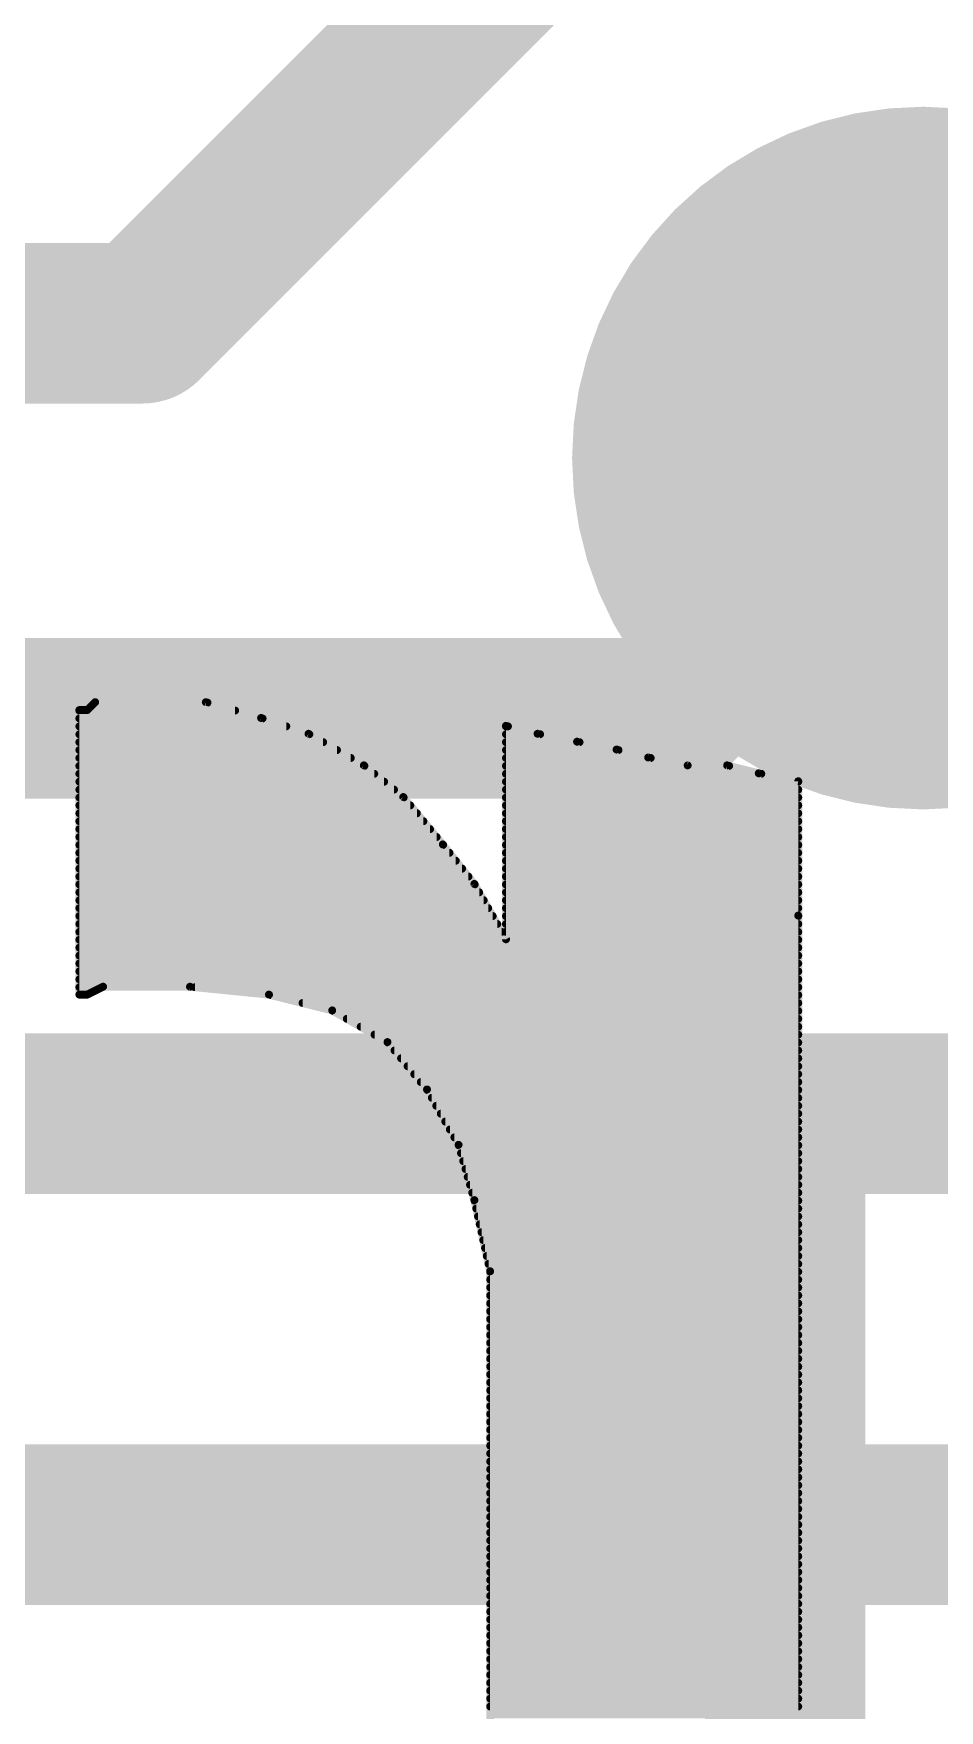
# Model space of a CAD drawing. Extents: x -0.1 to 23, y -0.1 to 23.
# Drawn here: x 13.32 to 14.467, y 9.925 to 12.046 of the extents above; entities that cross this region are included whole.
import ezdxf

# ---------------------------------------------------------------- set-up
doc = ezdxf.new("R2010")
doc.units = 0
for name, color, linetype in [('1', 12, 'CONTINUOUS'), ('16', 132, 'CONTINUOUS'), ('18', 110, 'CONTINUOUS'), ('22', 40, 'CONTINUOUS')]:
    doc.layers.add(name, color=color, linetype=linetype)

# ---------------------------------------------------------------- blocks, each defined once
blk = doc.blocks.new('ROUNDV')
at = {"const_width": 0.5}
blk.add_lwpolyline([(0, -0.25, 1), (0, 0.25, 1), (0, -0.25)], format="xyb", dxfattribs=at)

msp = doc.modelspace()

# ---------------------------------------------------------------- linework, layer by layer
at = {"layer": '1', "const_width": 0.2032}
for points in [[(14.4463, 12.6683), (13.458, 11.68)], [(12.605, 11.68), (13.458, 11.68)], [(14.1169, 11.18), (14.4463, 11.5094)], [(12.605, 11.18), (14.1169, 11.18)], [(12.605, 10.68), (14.2716, 10.68)], [(14.2716, 10.68), (15.736, 10.68)], [(14.2716, 8.89), (14.2716, 10.68)]]:
    msp.add_lwpolyline(points, dxfattribs=at)
at = {"layer": '1', "const_width": 0.1016}
for points in [[(13.458, 11.6292, 1), (13.458, 11.7308)], [(13.4221, 11.7159, 1), (13.4939, 11.6441)], [(14.4822, 11.4735, 1), (14.4103, 11.5453)], [(14.081, 11.2159, 1), (14.1528, 11.1441)], [(14.1169, 11.1292, 1), (14.1169, 11.2308)], [(14.2716, 10.7308, 1), (14.2716, 10.6292)], [(14.3224, 10.68, 1), (14.2208, 10.68)], [(14.2716, 10.6292, 1), (14.2716, 10.7308)]]:
    msp.add_lwpolyline(points, format="xyb", dxfattribs=at)
at = {"layer": '16', "const_width": 0.2032}
for points in [[(14.4463, 11.5094), (15.3988, 11.5094)], [(17.018, 10.16), (11.43, 10.16)]]:
    msp.add_lwpolyline(points, dxfattribs=at)
at = {"layer": '16', "const_width": 0.1016}
msp.add_lwpolyline([(14.4463, 11.5602, 1), (14.4463, 11.4586)], format="xyb", dxfattribs=at)
at = {"layer": '22', "const_width": 0.01}
for points in [[(13.3981, 11.2006), (13.3881, 11.1906)], [(13.3975, 11.2), (13.5403, 11.2)], [(13.5381, 11.2006), (13.3981, 11.2006)], [(13.6081, 11.1806), (13.5381, 11.2006)], [(13.3881, 11.1906), (13.3781, 11.1906)], [(13.3781, 11.1906), (13.3781, 10.8306)], [(13.3781, 11.19), (13.5753, 11.19)], [(13.3781, 11.18), (13.61, 11.18)], [(13.6681, 11.1606), (13.6081, 11.1806)], [(13.3781, 11.17), (13.64, 11.17)], [(13.3781, 11.16), (13.6692, 11.16)], [(13.7381, 11.1206), (13.6681, 11.1606)], [(13.9581, 11.1606), (13.9181, 11.1706)], [(13.9181, 11.1706), (13.9181, 10.9006)], [(13.9181, 11.17), (13.9206, 11.17)], [(13.9181, 11.16), (13.9613, 11.16)], [(14.0081, 11.1506), (13.9581, 11.1606)], [(13.3781, 11.15), (13.6867, 11.15)], [(13.3781, 11.14), (13.7042, 11.14)], [(13.9181, 11.15), (14.0113, 11.15)], [(13.9181, 11.14), (14.0606, 11.14)], [(14.0581, 11.1406), (14.0081, 11.1506)], [(14.0981, 11.1306), (14.0581, 11.1406)], [(13.3781, 11.13), (13.7217, 11.13)], [(13.3781, 11.12), (13.7389, 11.12)], [(13.7881, 11.0806), (13.7381, 11.1206)], [(13.9181, 11.13), (14.1013, 11.13)], [(13.9181, 11.12), (14.2006, 11.12)], [(14.1481, 11.1206), (14.0981, 11.1306)], [(14.1981, 11.1206), (14.1481, 11.1206)], [(14.2381, 11.1106), (14.1981, 11.1206)], [(13.3781, 11.11), (13.7514, 11.11)], [(13.3781, 11.1), (13.7639, 11.1)], [(13.9181, 11.11), (14.2413, 11.11)], [(13.9181, 11.1), (14.2881, 11.1)], [(14.2881, 11.1006), (14.2381, 11.1106)], [(14.2881, 10.9306), (14.2881, 11.1006)], [(13.3781, 11.09), (13.7764, 11.09)], [(13.3781, 11.08), (13.7886, 11.08)], [(13.3781, 11.07), (13.797, 11.07)], [(13.8381, 11.0206), (13.7881, 11.0806)], [(13.9181, 11.09), (14.2881, 11.09)], [(13.9181, 11.08), (14.2881, 11.08)], [(13.9181, 11.07), (14.2881, 11.07)], [(13.3781, 11.06), (13.8053, 11.06)], [(13.3781, 11.05), (13.8136, 11.05)], [(13.9181, 11.06), (14.2881, 11.06)], [(13.9181, 11.05), (14.2881, 11.05)], [(13.3781, 11.04), (13.822, 11.04)], [(13.3781, 11.03), (13.8303, 11.03)], [(13.9181, 11.04), (14.2881, 11.04)], [(13.9181, 11.03), (14.2881, 11.03)], [(13.3781, 11.02), (13.8386, 11.02)], [(13.3781, 11.01), (13.8466, 11.01)], [(13.8781, 10.9706), (13.8381, 11.0206)], [(13.9181, 11.02), (14.2881, 11.02)], [(13.9181, 11.01), (14.2881, 11.01)], [(13.3781, 11), (13.8546, 11)], [(13.3781, 10.99), (13.8626, 10.99)], [(13.9181, 11), (14.2881, 11)], [(13.9181, 10.99), (14.2881, 10.99)], [(13.3781, 10.98), (13.8706, 10.98)], [(13.3781, 10.97), (13.8785, 10.97)], [(13.9181, 10.9006), (13.8781, 10.9706)], [(13.9181, 10.98), (14.2881, 10.98)], [(13.9181, 10.97), (14.2881, 10.97)], [(13.3781, 10.96), (13.8842, 10.96)], [(13.3781, 10.95), (13.8899, 10.95)], [(13.9181, 10.96), (14.2881, 10.96)], [(13.9181, 10.95), (14.2881, 10.95)], [(13.3781, 10.94), (13.8956, 10.94)], [(13.3781, 10.93), (13.9013, 10.93)], [(13.9181, 10.94), (14.2881, 10.94)], [(13.9181, 10.93), (14.2881, 10.93)], [(14.2881, 9.7506), (14.2881, 10.9306)], [(13.3781, 10.92), (13.9071, 10.92)], [(13.3781, 10.91), (13.9128, 10.91)], [(13.3781, 10.9), (14.2881, 10.9)], [(13.9181, 10.92), (14.2881, 10.92)], [(13.9181, 10.91), (14.2881, 10.91)], [(13.3781, 10.89), (14.2881, 10.89)], [(13.3781, 10.88), (14.2881, 10.88)], [(13.3781, 10.87), (14.2881, 10.87)], [(13.3781, 10.86), (14.2881, 10.86)], [(13.3781, 10.85), (14.2881, 10.85)], [(13.3781, 10.84), (13.4069, 10.84)], [(13.3881, 10.8306), (13.4081, 10.8406)], [(13.4081, 10.8406), (13.5181, 10.8406)], [(13.5181, 10.8406), (13.6181, 10.8306)], [(13.5244, 10.84), (14.2881, 10.84)], [(13.3781, 10.8306), (13.3881, 10.8306)], [(13.6181, 10.8306), (13.6981, 10.8106)], [(13.6206, 10.83), (14.2881, 10.83)], [(13.6606, 10.82), (14.2881, 10.82)], [(13.6981, 10.8106), (13.7681, 10.7706)], [(13.6992, 10.81), (14.2881, 10.81)], [(13.7167, 10.8), (14.2881, 10.8)], [(13.7342, 10.79), (14.2881, 10.79)], [(13.7517, 10.78), (14.2881, 10.78)], [(13.7681, 10.7706), (13.8181, 10.7106)], [(13.7686, 10.77), (14.2881, 10.77)], [(13.777, 10.76), (14.2881, 10.76)], [(13.7853, 10.75), (14.2881, 10.75)], [(13.7936, 10.74), (14.2881, 10.74)], [(13.802, 10.73), (14.2881, 10.73)], [(13.8103, 10.72), (14.2881, 10.72)], [(13.8181, 10.7106), (13.8581, 10.6406)], [(13.8185, 10.71), (14.2881, 10.71)], [(13.8242, 10.7), (14.2881, 10.7)], [(13.8299, 10.69), (14.2881, 10.69)], [(13.8356, 10.68), (14.2881, 10.68)], [(13.8413, 10.67), (14.2881, 10.67)], [(13.8471, 10.66), (14.2881, 10.66)], [(13.8528, 10.65), (14.2881, 10.65)], [(13.8581, 10.6406), (13.8781, 10.5706)], [(13.8583, 10.64), (14.2881, 10.64)], [(13.8612, 10.63), (14.2881, 10.63)], [(13.864, 10.62), (14.2881, 10.62)], [(13.8669, 10.61), (14.2881, 10.61)], [(13.8697, 10.6), (14.2881, 10.6)], [(13.8726, 10.59), (14.2881, 10.59)], [(13.8754, 10.58), (14.2881, 10.58)], [(13.8781, 10.5706), (13.8981, 10.4806)], [(13.8783, 10.57), (14.2881, 10.57)], [(13.8805, 10.56), (14.2881, 10.56)], [(13.8827, 10.55), (14.2881, 10.55)], [(13.8849, 10.54), (14.2881, 10.54)], [(13.8872, 10.53), (14.2881, 10.53)], [(13.8894, 10.52), (14.2881, 10.52)], [(13.8916, 10.51), (14.2881, 10.51)], [(13.8938, 10.5), (14.2881, 10.5)], [(13.896, 10.49), (14.2881, 10.49)], [(13.8981, 10.4806), (13.8981, 9.7506)], [(13.8981, 10.48), (14.2881, 10.48)], [(13.8981, 10.47), (14.2881, 10.47)], [(13.8981, 10.46), (14.2881, 10.46)], [(13.8981, 10.45), (14.2881, 10.45)], [(13.8981, 10.44), (14.2881, 10.44)], [(13.8981, 10.43), (14.2881, 10.43)], [(13.8981, 10.42), (14.2881, 10.42)], [(13.8981, 10.41), (14.2881, 10.41)], [(13.8981, 10.4), (14.2881, 10.4)], [(13.8981, 10.39), (14.2881, 10.39)], [(13.8981, 10.38), (14.2881, 10.38)], [(13.8981, 10.37), (14.2881, 10.37)], [(13.8981, 10.36), (14.2881, 10.36)], [(13.8981, 10.35), (14.2881, 10.35)], [(13.8981, 10.34), (14.2881, 10.34)], [(13.8981, 10.33), (14.2881, 10.33)], [(13.8981, 10.32), (14.2881, 10.32)], [(13.8981, 10.31), (14.2881, 10.31)], [(13.8981, 10.3), (14.2881, 10.3)], [(13.8981, 10.29), (14.2881, 10.29)], [(13.8981, 10.28), (14.2881, 10.28)], [(13.8981, 10.27), (14.2881, 10.27)], [(13.8981, 10.26), (14.2881, 10.26)], [(13.8981, 10.25), (14.2881, 10.25)], [(13.8981, 10.24), (14.2881, 10.24)], [(13.8981, 10.23), (14.2881, 10.23)], [(13.8981, 10.22), (14.2881, 10.22)], [(13.8981, 10.21), (14.2881, 10.21)], [(13.8981, 10.2), (14.2881, 10.2)], [(13.8981, 10.19), (14.2881, 10.19)], [(13.8981, 10.18), (14.2881, 10.18)], [(13.8981, 10.17), (14.2881, 10.17)], [(13.8981, 10.16), (14.2881, 10.16)], [(13.8981, 10.15), (14.2881, 10.15)], [(13.8981, 10.14), (14.2881, 10.14)], [(13.8981, 10.13), (14.2881, 10.13)], [(13.8981, 10.12), (14.2881, 10.12)], [(13.8981, 10.11), (14.2881, 10.11)], [(13.8981, 10.1), (14.2881, 10.1)], [(13.8981, 10.09), (14.2881, 10.09)], [(13.8981, 10.08), (14.2881, 10.08)], [(13.8981, 10.07), (14.2881, 10.07)], [(13.8981, 10.06), (14.2881, 10.06)], [(13.8981, 10.05), (14.2881, 10.05)], [(13.8981, 10.04), (14.2881, 10.04)], [(13.8981, 10.03), (14.2881, 10.03)], [(13.8981, 10.02), (14.2881, 10.02)], [(13.8981, 10.01), (14.2881, 10.01)], [(13.8981, 10), (14.2881, 10)], [(13.8981, 9.99), (14.2881, 9.99)], [(13.8981, 9.98), (14.2881, 9.98)], [(13.8981, 9.97), (14.2881, 9.97)], [(13.8981, 9.96), (14.2881, 9.96)], [(13.8981, 9.95), (14.2881, 9.95)], [(13.8981, 9.94), (14.2881, 9.94)], [(13.8981, 9.93), (14.2881, 9.93)], [(13.8981, 9.92), (14.2881, 9.92)]]:
    msp.add_lwpolyline(points, dxfattribs=at)
at = {"layer": '22', "const_width": 0.005}
for points in [[(13.3975, 11.2025, 1), (13.3975, 11.1975)], [(13.3981, 11.2031, 1), (13.3981, 11.1981)], [(13.3999, 11.1989, 1), (13.3964, 11.2024)], [(13.5388, 11.203, 1), (13.5374, 11.1982)], [(13.5381, 11.1981, 1), (13.5381, 11.2031)], [(13.5403, 11.1975, 1), (13.5403, 11.2025)], [(13.3781, 11.1931, 1), (13.3781, 11.1881)], [(13.3806, 11.1906, 1), (13.3756, 11.1906)], [(13.3781, 11.1925, 1), (13.3781, 11.1875)], [(13.3781, 11.1825, 1), (13.3781, 11.1775)], [(13.3864, 11.1924, 1), (13.3899, 11.1889)], [(13.3881, 11.1881, 1), (13.3881, 11.1931)], [(13.5753, 11.1875, 1), (13.5753, 11.1925)], [(13.6089, 11.183, 1), (13.6073, 11.1783)], [(13.6074, 11.1782, 1), (13.6088, 11.183)], [(13.61, 11.1775, 1), (13.61, 11.1825)], [(13.3781, 11.1725, 1), (13.3781, 11.1675)], [(13.3781, 11.1625, 1), (13.3781, 11.1575)], [(13.64, 11.1675, 1), (13.64, 11.1725)], [(13.6694, 11.1628, 1), (13.6669, 11.1585)], [(13.6673, 11.1583, 1), (13.6689, 11.163)], [(13.6692, 11.1575, 1), (13.6692, 11.1625)], [(13.9187, 11.1731, 1), (13.9175, 11.1682)], [(13.9206, 11.1706, 1), (13.9156, 11.1706)], [(13.9181, 11.1725, 1), (13.9181, 11.1675)], [(13.9181, 11.1625, 1), (13.9181, 11.1575)], [(13.9206, 11.1675, 1), (13.9206, 11.1725)], [(13.9586, 11.1631, 1), (13.9576, 11.1582)], [(13.9575, 11.1582, 1), (13.9587, 11.1631)], [(13.9613, 11.1575, 1), (13.9613, 11.1625)], [(13.3781, 11.1525, 1), (13.3781, 11.1475)], [(13.3781, 11.1425, 1), (13.3781, 11.1375)], [(13.6867, 11.1475, 1), (13.6867, 11.1525)], [(13.7042, 11.1375, 1), (13.7042, 11.1425)], [(13.9181, 11.1525, 1), (13.9181, 11.1475)], [(13.9181, 11.1425, 1), (13.9181, 11.1375)], [(14.0086, 11.1531, 1), (14.0076, 11.1482)], [(14.0076, 11.1482, 1), (14.0086, 11.1531)], [(14.0113, 11.1475, 1), (14.0113, 11.1525)], [(14.0587, 11.1431, 1), (14.0575, 11.1382)], [(14.0576, 11.1382, 1), (14.0586, 11.1431)], [(14.0606, 11.1375, 1), (14.0606, 11.1425)], [(13.3781, 11.1325, 1), (13.3781, 11.1275)], [(13.3781, 11.1225, 1), (13.3781, 11.1175)], [(13.7217, 11.1275, 1), (13.7217, 11.1325)], [(13.7397, 11.1226, 1), (13.7366, 11.1187)], [(13.7369, 11.1185, 1), (13.7394, 11.1228)], [(13.7389, 11.1175, 1), (13.7389, 11.1225)], [(13.9181, 11.1325, 1), (13.9181, 11.1275)], [(13.9181, 11.1225, 1), (13.9181, 11.1175)], [(14.0986, 11.1331, 1), (14.0976, 11.1282)], [(14.0975, 11.1282, 1), (14.0987, 11.1331)], [(14.1013, 11.1275, 1), (14.1013, 11.1325)], [(14.1481, 11.1231, 1), (14.1481, 11.1181)], [(14.1476, 11.1182, 1), (14.1486, 11.1231)], [(14.1987, 11.1231, 1), (14.1975, 11.1182)], [(14.1981, 11.1181, 1), (14.1981, 11.1231)], [(14.2006, 11.1175, 1), (14.2006, 11.1225)], [(13.3781, 11.1125, 1), (13.3781, 11.1075)], [(13.3781, 11.1025, 1), (13.3781, 11.0975)], [(13.7514, 11.1075, 1), (13.7514, 11.1125)], [(13.7639, 11.0975, 1), (13.7639, 11.1025)], [(13.9181, 11.1125, 1), (13.9181, 11.1075)], [(13.9181, 11.1025, 1), (13.9181, 11.0975)], [(14.2386, 11.1131, 1), (14.2376, 11.1082)], [(14.2375, 11.1082, 1), (14.2387, 11.1131)], [(14.2413, 11.1075, 1), (14.2413, 11.1125)], [(14.2906, 11.1006, 1), (14.2856, 11.1006)], [(14.2876, 11.0982, 1), (14.2886, 11.1031)], [(14.2881, 11.0975, 1), (14.2881, 11.1025)], [(13.3781, 11.0925, 1), (13.3781, 11.0875)], [(13.3781, 11.0825, 1), (13.3781, 11.0775)], [(13.3781, 11.0725, 1), (13.3781, 11.0675)], [(13.7764, 11.0875, 1), (13.7764, 11.0925)], [(13.79, 11.0822, 1), (13.7862, 11.079)], [(13.7866, 11.0787, 1), (13.7897, 11.0826)], [(13.7886, 11.0775, 1), (13.7886, 11.0825)], [(13.797, 11.0675, 1), (13.797, 11.0725)], [(13.9181, 11.0925, 1), (13.9181, 11.0875)], [(13.9181, 11.0825, 1), (13.9181, 11.0775)], [(13.9181, 11.0725, 1), (13.9181, 11.0675)], [(14.2881, 11.0875, 1), (14.2881, 11.0925)], [(14.2881, 11.0775, 1), (14.2881, 11.0825)], [(14.2881, 11.0675, 1), (14.2881, 11.0725)], [(13.3781, 11.0625, 1), (13.3781, 11.0575)], [(13.3781, 11.0525, 1), (13.3781, 11.0475)], [(13.8053, 11.0575, 1), (13.8053, 11.0625)], [(13.8136, 11.0475, 1), (13.8136, 11.0525)], [(13.9181, 11.0625, 1), (13.9181, 11.0575)], [(13.9181, 11.0525, 1), (13.9181, 11.0475)], [(14.2881, 11.0575, 1), (14.2881, 11.0625)], [(14.2881, 11.0475, 1), (14.2881, 11.0525)], [(13.3781, 11.0425, 1), (13.3781, 11.0375)], [(13.3781, 11.0325, 1), (13.3781, 11.0275)], [(13.822, 11.0375, 1), (13.822, 11.0425)], [(13.8303, 11.0275, 1), (13.8303, 11.0325)], [(13.9181, 11.0425, 1), (13.9181, 11.0375)], [(13.9181, 11.0325, 1), (13.9181, 11.0275)], [(14.2881, 11.0375, 1), (14.2881, 11.0425)], [(14.2881, 11.0275, 1), (14.2881, 11.0325)], [(13.3781, 11.0225, 1), (13.3781, 11.0175)], [(13.3781, 11.0125, 1), (13.3781, 11.0075)], [(13.8401, 11.0222, 1), (13.8362, 11.0191)], [(13.8362, 11.019, 1), (13.84, 11.0222)], [(13.8386, 11.0175, 1), (13.8386, 11.0225)], [(13.8466, 11.0075, 1), (13.8466, 11.0125)], [(13.9181, 11.0225, 1), (13.9181, 11.0175)], [(13.9181, 11.0125, 1), (13.9181, 11.0075)], [(14.2881, 11.0175, 1), (14.2881, 11.0225)], [(14.2881, 11.0075, 1), (14.2881, 11.0125)], [(13.3781, 11.0025, 1), (13.3781, 10.9975)], [(13.3781, 10.9925, 1), (13.3781, 10.9875)], [(13.8546, 10.9975, 1), (13.8546, 11.0025)], [(13.8626, 10.9875, 1), (13.8626, 10.9925)], [(13.9181, 11.0025, 1), (13.9181, 10.9975)], [(13.9181, 10.9925, 1), (13.9181, 10.9875)], [(14.2881, 10.9975, 1), (14.2881, 11.0025)], [(14.2881, 10.9875, 1), (14.2881, 10.9925)], [(13.3781, 10.9825, 1), (13.3781, 10.9775)], [(13.3781, 10.9725, 1), (13.3781, 10.9675)], [(13.8706, 10.9775, 1), (13.8706, 10.9825)], [(13.8803, 10.9719, 1), (13.876, 10.9694)], [(13.8762, 10.9691, 1), (13.8801, 10.9722)], [(13.8785, 10.9675, 1), (13.8785, 10.9725)], [(13.9181, 10.9825, 1), (13.9181, 10.9775)], [(13.9181, 10.9725, 1), (13.9181, 10.9675)], [(14.2881, 10.9775, 1), (14.2881, 10.9825)], [(14.2881, 10.9675, 1), (14.2881, 10.9725)], [(13.3781, 10.9625, 1), (13.3781, 10.9575)], [(13.3781, 10.9525, 1), (13.3781, 10.9475)], [(13.8842, 10.9575, 1), (13.8842, 10.9625)], [(13.8899, 10.9475, 1), (13.8899, 10.9525)], [(13.9181, 10.9625, 1), (13.9181, 10.9575)], [(13.9181, 10.9525, 1), (13.9181, 10.9475)], [(14.2881, 10.9575, 1), (14.2881, 10.9625)], [(14.2881, 10.9475, 1), (14.2881, 10.9525)], [(13.3781, 10.9425, 1), (13.3781, 10.9375)], [(13.3781, 10.9325, 1), (13.3781, 10.9275)], [(13.8956, 10.9375, 1), (13.8956, 10.9425)], [(13.9013, 10.9275, 1), (13.9013, 10.9325)], [(13.9181, 10.9425, 1), (13.9181, 10.9375)], [(13.9181, 10.9325, 1), (13.9181, 10.9275)], [(14.2906, 10.9306, 1), (14.2856, 10.9306)], [(14.2856, 10.9306, 1), (14.2906, 10.9306)], [(14.2881, 10.9375, 1), (14.2881, 10.9425)], [(14.2881, 10.9275, 1), (14.2881, 10.9325)], [(13.3781, 10.9225, 1), (13.3781, 10.9175)], [(13.3781, 10.9125, 1), (13.3781, 10.9075)], [(13.3781, 10.9025, 1), (13.3781, 10.8975)], [(13.9071, 10.9175, 1), (13.9071, 10.9225)], [(13.9128, 10.9075, 1), (13.9128, 10.9125)], [(13.9181, 10.9225, 1), (13.9181, 10.9175)], [(13.9181, 10.9125, 1), (13.9181, 10.9075)], [(14.2881, 10.9175, 1), (14.2881, 10.9225)], [(14.2881, 10.9075, 1), (14.2881, 10.9125)], [(14.2881, 10.8975, 1), (14.2881, 10.9025)], [(13.3781, 10.8925, 1), (13.3781, 10.8875)], [(13.3781, 10.8825, 1), (13.3781, 10.8775)], [(13.9156, 10.9006, 1), (13.9206, 10.9006)], [(13.916, 10.8994, 1), (13.9203, 10.9019)], [(14.2881, 10.8875, 1), (14.2881, 10.8925)], [(14.2881, 10.8775, 1), (14.2881, 10.8825)], [(13.3781, 10.8725, 1), (13.3781, 10.8675)], [(13.3781, 10.8625, 1), (13.3781, 10.8575)], [(14.2881, 10.8675, 1), (14.2881, 10.8725)], [(14.2881, 10.8575, 1), (14.2881, 10.8625)], [(13.3781, 10.8525, 1), (13.3781, 10.8475)], [(13.3781, 10.8425, 1), (13.3781, 10.8375)], [(13.4081, 10.8431, 1), (13.4081, 10.8381)], [(13.4069, 10.8375, 1), (13.4069, 10.8425)], [(13.4092, 10.8384, 1), (13.407, 10.8429)], [(13.5184, 10.8431, 1), (13.5179, 10.8381)], [(13.5181, 10.8381, 1), (13.5181, 10.8431)], [(13.5244, 10.8425, 1), (13.5244, 10.8375)], [(14.2881, 10.8475, 1), (14.2881, 10.8525)], [(14.2881, 10.8375, 1), (14.2881, 10.8425)], [(13.3781, 10.8331, 1), (13.3781, 10.8281)], [(13.3756, 10.8306, 1), (13.3806, 10.8306)], [(13.387, 10.8329, 1), (13.3892, 10.8284)], [(13.3881, 10.8281, 1), (13.3881, 10.8331)], [(13.6187, 10.8331, 1), (13.6175, 10.8282)], [(13.6179, 10.8281, 1), (13.6184, 10.8331)], [(13.6206, 10.8325, 1), (13.6206, 10.8275)], [(13.6606, 10.8225, 1), (13.6606, 10.8175)], [(14.2881, 10.8275, 1), (14.2881, 10.8325)], [(14.2881, 10.8175, 1), (14.2881, 10.8225)], [(13.6994, 10.8128, 1), (13.6969, 10.8085)], [(13.6992, 10.8125, 1), (13.6992, 10.8075)], [(13.6975, 10.8082, 1), (13.6987, 10.8131)], [(13.7167, 10.8025, 1), (13.7167, 10.7975)], [(14.2881, 10.8075, 1), (14.2881, 10.8125)], [(14.2881, 10.7975, 1), (14.2881, 10.8025)], [(13.7342, 10.7925, 1), (13.7342, 10.7875)], [(13.7517, 10.7825, 1), (13.7517, 10.7775)], [(14.2881, 10.7875, 1), (14.2881, 10.7925)], [(14.2881, 10.7775, 1), (14.2881, 10.7825)], [(13.77, 10.7722, 1), (13.7662, 10.769)], [(13.7686, 10.7725, 1), (13.7686, 10.7675)], [(13.7669, 10.7685, 1), (13.7694, 10.7728)], [(13.777, 10.7625, 1), (13.777, 10.7575)], [(14.2881, 10.7675, 1), (14.2881, 10.7725)], [(14.2881, 10.7575, 1), (14.2881, 10.7625)], [(13.7853, 10.7525, 1), (13.7853, 10.7475)], [(13.7936, 10.7425, 1), (13.7936, 10.7375)], [(13.802, 10.7325, 1), (13.802, 10.7275)], [(14.2881, 10.7475, 1), (14.2881, 10.7525)], [(14.2881, 10.7375, 1), (14.2881, 10.7425)], [(14.2881, 10.7275, 1), (14.2881, 10.7325)], [(13.8103, 10.7225, 1), (13.8103, 10.7175)], [(13.8203, 10.7119, 1), (13.816, 10.7094)], [(13.8185, 10.7125, 1), (13.8185, 10.7075)], [(13.8162, 10.709, 1), (13.82, 10.7122)], [(14.2881, 10.7175, 1), (14.2881, 10.7225)], [(14.2881, 10.7075, 1), (14.2881, 10.7125)], [(13.8242, 10.7025, 1), (13.8242, 10.6975)], [(13.8299, 10.6925, 1), (13.8299, 10.6875)], [(14.2881, 10.6975, 1), (14.2881, 10.7025)], [(14.2881, 10.6875, 1), (14.2881, 10.6925)], [(13.8356, 10.6825, 1), (13.8356, 10.6775)], [(13.8413, 10.6725, 1), (13.8413, 10.6675)], [(14.2881, 10.6775, 1), (14.2881, 10.6825)], [(14.2881, 10.6675, 1), (14.2881, 10.6725)], [(13.8471, 10.6625, 1), (13.8471, 10.6575)], [(13.8528, 10.6525, 1), (13.8528, 10.6475)], [(14.2881, 10.6575, 1), (14.2881, 10.6625)], [(14.2881, 10.6475, 1), (14.2881, 10.6525)], [(13.8605, 10.6413, 1), (13.8557, 10.6399)], [(13.8583, 10.6425, 1), (13.8583, 10.6375)], [(13.856, 10.6394, 1), (13.8603, 10.6419)], [(13.8612, 10.6325, 1), (13.8612, 10.6275)], [(14.2881, 10.6375, 1), (14.2881, 10.6425)], [(14.2881, 10.6275, 1), (14.2881, 10.6325)], [(13.864, 10.6225, 1), (13.864, 10.6175)], [(13.8669, 10.6125, 1), (13.8669, 10.6075)], [(14.2881, 10.6175, 1), (14.2881, 10.6225)], [(14.2881, 10.6075, 1), (14.2881, 10.6125)], [(13.8697, 10.6025, 1), (13.8697, 10.5975)], [(13.8726, 10.5925, 1), (13.8726, 10.5875)], [(14.2881, 10.5975, 1), (14.2881, 10.6025)], [(14.2881, 10.5875, 1), (14.2881, 10.5925)], [(13.8754, 10.5825, 1), (13.8754, 10.5775)], [(13.8806, 10.5712, 1), (13.8757, 10.5701)], [(13.8757, 10.5699, 1), (13.8805, 10.5713)], [(13.8783, 10.5725, 1), (13.8783, 10.5675)], [(14.2881, 10.5775, 1), (14.2881, 10.5825)], [(14.2881, 10.5675, 1), (14.2881, 10.5725)], [(13.8805, 10.5625, 1), (13.8805, 10.5575)], [(13.8827, 10.5525, 1), (13.8827, 10.5475)], [(13.8849, 10.5425, 1), (13.8849, 10.5375)], [(14.2881, 10.5575, 1), (14.2881, 10.5625)], [(14.2881, 10.5475, 1), (14.2881, 10.5525)], [(14.2881, 10.5375, 1), (14.2881, 10.5425)], [(13.8872, 10.5325, 1), (13.8872, 10.5275)], [(13.8894, 10.5225, 1), (13.8894, 10.5175)], [(14.2881, 10.5275, 1), (14.2881, 10.5325)], [(14.2881, 10.5175, 1), (14.2881, 10.5225)], [(13.8916, 10.5125, 1), (13.8916, 10.5075)], [(13.8938, 10.5025, 1), (13.8938, 10.4975)], [(14.2881, 10.5075, 1), (14.2881, 10.5125)], [(14.2881, 10.4975, 1), (14.2881, 10.5025)], [(13.896, 10.4925, 1), (13.896, 10.4875)], [(13.9006, 10.4806, 1), (13.8956, 10.4806)], [(13.8981, 10.4825, 1), (13.8981, 10.4775)], [(13.8957, 10.4801, 1), (13.9006, 10.4812)], [(14.2881, 10.4875, 1), (14.2881, 10.4925)], [(14.2881, 10.4775, 1), (14.2881, 10.4825)], [(13.8981, 10.4725, 1), (13.8981, 10.4675)], [(13.8981, 10.4625, 1), (13.8981, 10.4575)], [(14.2881, 10.4675, 1), (14.2881, 10.4725)], [(14.2881, 10.4575, 1), (14.2881, 10.4625)], [(13.8981, 10.4525, 1), (13.8981, 10.4475)], [(13.8981, 10.4425, 1), (13.8981, 10.4375)], [(14.2881, 10.4475, 1), (14.2881, 10.4525)], [(14.2881, 10.4375, 1), (14.2881, 10.4425)], [(13.8981, 10.4325, 1), (13.8981, 10.4275)], [(13.8981, 10.4225, 1), (13.8981, 10.4175)], [(14.2881, 10.4275, 1), (14.2881, 10.4325)], [(14.2881, 10.4175, 1), (14.2881, 10.4225)], [(13.8981, 10.4125, 1), (13.8981, 10.4075)], [(13.8981, 10.4025, 1), (13.8981, 10.3975)], [(14.2881, 10.4075, 1), (14.2881, 10.4125)], [(14.2881, 10.3975, 1), (14.2881, 10.4025)], [(13.8981, 10.3925, 1), (13.8981, 10.3875)], [(13.8981, 10.3825, 1), (13.8981, 10.3775)], [(13.8981, 10.3725, 1), (13.8981, 10.3675)], [(14.2881, 10.3875, 1), (14.2881, 10.3925)], [(14.2881, 10.3775, 1), (14.2881, 10.3825)], [(14.2881, 10.3675, 1), (14.2881, 10.3725)], [(13.8981, 10.3625, 1), (13.8981, 10.3575)], [(13.8981, 10.3525, 1), (13.8981, 10.3475)], [(14.2881, 10.3575, 1), (14.2881, 10.3625)], [(14.2881, 10.3475, 1), (14.2881, 10.3525)], [(13.8981, 10.3425, 1), (13.8981, 10.3375)], [(13.8981, 10.3325, 1), (13.8981, 10.3275)], [(14.2881, 10.3375, 1), (14.2881, 10.3425)], [(14.2881, 10.3275, 1), (14.2881, 10.3325)], [(13.8981, 10.3225, 1), (13.8981, 10.3175)], [(13.8981, 10.3125, 1), (13.8981, 10.3075)], [(14.2881, 10.3175, 1), (14.2881, 10.3225)], [(14.2881, 10.3075, 1), (14.2881, 10.3125)], [(13.8981, 10.3025, 1), (13.8981, 10.2975)], [(13.8981, 10.2925, 1), (13.8981, 10.2875)], [(14.2881, 10.2975, 1), (14.2881, 10.3025)], [(14.2881, 10.2875, 1), (14.2881, 10.2925)], [(13.8981, 10.2825, 1), (13.8981, 10.2775)], [(13.8981, 10.2725, 1), (13.8981, 10.2675)], [(14.2881, 10.2775, 1), (14.2881, 10.2825)], [(14.2881, 10.2675, 1), (14.2881, 10.2725)], [(13.8981, 10.2625, 1), (13.8981, 10.2575)], [(13.8981, 10.2525, 1), (13.8981, 10.2475)], [(14.2881, 10.2575, 1), (14.2881, 10.2625)], [(14.2881, 10.2475, 1), (14.2881, 10.2525)], [(13.8981, 10.2425, 1), (13.8981, 10.2375)], [(13.8981, 10.2325, 1), (13.8981, 10.2275)], [(14.2881, 10.2375, 1), (14.2881, 10.2425)], [(14.2881, 10.2275, 1), (14.2881, 10.2325)], [(13.8981, 10.2225, 1), (13.8981, 10.2175)], [(13.8981, 10.2125, 1), (13.8981, 10.2075)], [(13.8981, 10.2025, 1), (13.8981, 10.1975)], [(14.2881, 10.2175, 1), (14.2881, 10.2225)], [(14.2881, 10.2075, 1), (14.2881, 10.2125)], [(14.2881, 10.1975, 1), (14.2881, 10.2025)], [(13.8981, 10.1925, 1), (13.8981, 10.1875)], [(13.8981, 10.1825, 1), (13.8981, 10.1775)], [(14.2881, 10.1875, 1), (14.2881, 10.1925)], [(14.2881, 10.1775, 1), (14.2881, 10.1825)], [(13.8981, 10.1725, 1), (13.8981, 10.1675)], [(13.8981, 10.1625, 1), (13.8981, 10.1575)], [(14.2881, 10.1675, 1), (14.2881, 10.1725)], [(14.2881, 10.1575, 1), (14.2881, 10.1625)], [(13.8981, 10.1525, 1), (13.8981, 10.1475)], [(13.8981, 10.1425, 1), (13.8981, 10.1375)], [(14.2881, 10.1475, 1), (14.2881, 10.1525)], [(14.2881, 10.1375, 1), (14.2881, 10.1425)], [(13.8981, 10.1325, 1), (13.8981, 10.1275)], [(13.8981, 10.1225, 1), (13.8981, 10.1175)], [(14.2881, 10.1275, 1), (14.2881, 10.1325)], [(14.2881, 10.1175, 1), (14.2881, 10.1225)], [(13.8981, 10.1125, 1), (13.8981, 10.1075)], [(13.8981, 10.1025, 1), (13.8981, 10.0975)], [(14.2881, 10.1075, 1), (14.2881, 10.1125)], [(14.2881, 10.0975, 1), (14.2881, 10.1025)], [(13.8981, 10.0925, 1), (13.8981, 10.0875)], [(13.8981, 10.0825, 1), (13.8981, 10.0775)], [(14.2881, 10.0875, 1), (14.2881, 10.0925)], [(14.2881, 10.0775, 1), (14.2881, 10.0825)], [(13.8981, 10.0725, 1), (13.8981, 10.0675)], [(13.8981, 10.0625, 1), (13.8981, 10.0575)], [(14.2881, 10.0675, 1), (14.2881, 10.0725)], [(14.2881, 10.0575, 1), (14.2881, 10.0625)], [(13.8981, 10.0525, 1), (13.8981, 10.0475)], [(13.8981, 10.0425, 1), (13.8981, 10.0375)], [(13.8981, 10.0325, 1), (13.8981, 10.0275)], [(14.2881, 10.0475, 1), (14.2881, 10.0525)], [(14.2881, 10.0375, 1), (14.2881, 10.0425)], [(14.2881, 10.0275, 1), (14.2881, 10.0325)], [(13.8981, 10.0225, 1), (13.8981, 10.0175)], [(13.8981, 10.0125, 1), (13.8981, 10.0075)], [(14.2881, 10.0175, 1), (14.2881, 10.0225)], [(14.2881, 10.0075, 1), (14.2881, 10.0125)], [(13.8981, 10.0025, 1), (13.8981, 9.9975)], [(13.8981, 9.9925, 1), (13.8981, 9.9875)], [(14.2881, 9.9975, 1), (14.2881, 10.0025)], [(14.2881, 9.9875, 1), (14.2881, 9.9925)], [(13.8981, 9.9825, 1), (13.8981, 9.9775)], [(13.8981, 9.9725, 1), (13.8981, 9.9675)], [(14.2881, 9.9775, 1), (14.2881, 9.9825)], [(14.2881, 9.9675, 1), (14.2881, 9.9725)], [(13.8981, 9.9625, 1), (13.8981, 9.9575)], [(13.8981, 9.9525, 1), (13.8981, 9.9475)], [(14.2881, 9.9575, 1), (14.2881, 9.9625)], [(14.2881, 9.9475, 1), (14.2881, 9.9525)], [(13.8981, 9.9425, 1), (13.8981, 9.9375)], [(13.8981, 9.9325, 1), (13.8981, 9.9275)], [(14.2881, 9.9375, 1), (14.2881, 9.9425)], [(14.2881, 9.9275, 1), (14.2881, 9.9325)]]:
    msp.add_lwpolyline(points, format="xyb", dxfattribs=at)

# ---------------------------------------------------------------- block references
at = {"layer": '18', "xscale": 0.889, "yscale": 0.889}
msp.add_blockref('ROUNDV', (14.4463, 11.5094), dxfattribs=at)
msp.add_blockref('ROUNDV', (14.4463, 11.5094), dxfattribs=at)

doc.saveas('drawing.dxf')
